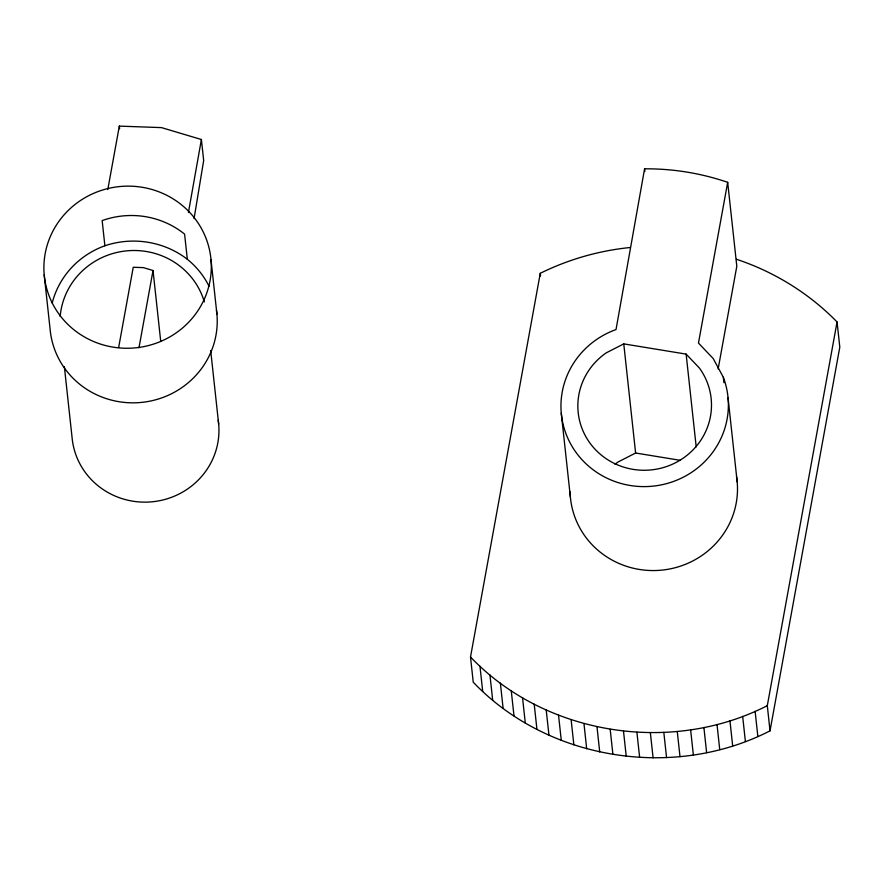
<?xml version="1.0" encoding="UTF-8"?>
<svg xmlns="http://www.w3.org/2000/svg" width="884" height="884" viewBox="0 0 884 884"><rect width="100%" height="100%" fill="white"/><g stroke="black" fill="none" stroke-linecap="round" stroke-linejoin="round"><path stroke-width="1.33" d="M194.049 218.691L203.674 160.501L201.397 139.517L161.507 127.616L119.329 126.114L107.793 189.552M188.436 212.48L201.397 139.517M644.58 168.822L616.026 329.555A83.748 81.041 -6.2 0 0 566.003 433.812A83.748 81.041 -6.2 0 0 673.299 481.526A83.748 81.041 -6.2 0 0 723.333 377.28L713.233 358.572L698.471 343.069L727.676 182.325A244.537 236.636 -6.2 0 0 644.58 168.822L644.867 171.529M718.151 368.926L736.803 266.261L727.676 182.325M118.699 347.257L133.241 267.266L143.363 267.62L153.031 270.504L160.733 341.445M138.976 347.788L153.031 270.504M736.438 259.266C774.318 271.83 809.18 293.389 837.06 321.964L839.8 347.147L770.03 730.847C674.105 780.042 547.958 760.571 473.238 682.205L470.509 657.011L540.268 273.311C568.412 259.377 599.065 250.625 630.303 247.498M770.03 730.847L767.301 705.664L837.06 321.964M623.761 343.887L606.336 352.793A66.852 64.698 -6.2 0 0 589.926 443.039A66.852 64.698 -6.2 0 0 683 458.299A66.852 64.698 -6.2 0 0 699.41 368.053L686.128 354.108L623.761 343.887L635.618 453.017L618.192 461.923A66.852 64.698 -6.2 0 0 614.966 464.266M470.509 657.011C545.218 735.389 671.376 754.859 767.301 705.664M52.2 303.068A83.748 81.041 -6.2 0 1 104.887 245.774C132.622 236.359 164.126 241.299 187.331 259.288A83.748 81.041 -6.2 0 1 209.011 286.195M635.618 453.017L680.36 460.343M728.062 397.911L737.179 481.846M723.333 377.28L723.919 382.695M755.124 711.322L757.864 736.516M742.659 716.349L745.4 741.532M729.941 720.725L732.681 745.908M686.128 354.108L696.205 446.873M717.012 724.438L719.742 749.621M703.896 727.466L706.625 752.649M690.625 729.819L693.365 755.002M677.266 731.477L679.995 756.66M663.829 732.438L666.558 757.621M650.359 732.703L653.099 757.886M636.9 732.261L639.64 757.444M623.496 731.134L626.237 756.317M610.181 729.3L612.91 754.483M596.987 726.781L599.717 751.964M561.274 413.182L570.39 497.128M540.268 273.311L540.555 275.963M583.959 723.587L586.689 748.77M571.13 719.709L573.86 744.892M558.533 715.178L561.274 740.361M546.213 709.996L548.953 735.179M534.201 704.172L536.942 729.355M522.543 697.741L525.273 722.924M511.25 690.713L513.991 715.896M500.377 683.1L503.106 708.283M489.935 674.923L492.675 700.106M479.968 666.227L482.708 691.41M210.989 259.565A83.748 81.041 -6.2 0 1 92.223 340.915A83.748 81.041 -6.2 0 1 79.582 201.121A83.748 81.041 -6.2 0 1 210.989 259.565L216.923 314.129M210.679 350.517L218.679 424.176M187.331 259.288L184.59 234.105A83.748 81.041 -6.2 0 0 102.157 220.591L104.887 245.774M119.329 126.114L119.616 128.744M64.366 366.672L72.079 437.602A73.604 71.228 -6.2 0 0 153.838 501.615A73.604 71.228 -6.2 0 0 218.204 420.231M44.2 274.836L50.123 329.401A83.748 81.041 -6.2 0 0 142.854 402.264A83.748 81.041 -6.2 0 0 216.458 310.196M736.527 476.609A83.748 81.041 -6.2 0 1 661.077 570.202A83.748 81.041 -6.2 0 1 570.092 491.847M60.178 316.483A73.604 71.228 -6.2 0 1 126.423 250.879A73.604 71.228 -6.2 0 1 204.348 301.963"/></g></svg>
